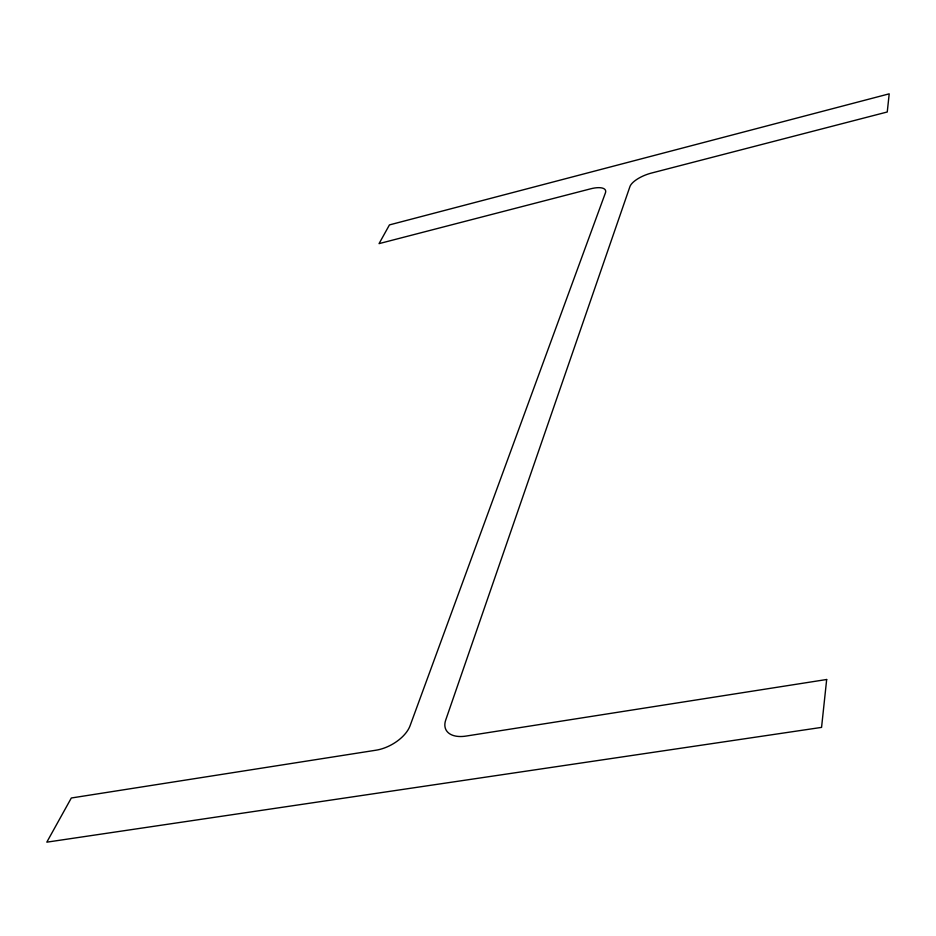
<?xml version="1.0" encoding="UTF-8"?>
<svg xmlns="http://www.w3.org/2000/svg" width="936" height="936" viewBox="0 0 936 936"><rect width="100%" height="100%" fill="white"/><g stroke="black" fill="none" stroke-linecap="round" stroke-linejoin="round"><path stroke-width="1.4" d="M826.675 679.501L821.562 727.389L46.8 842.166L71.323 797.998L376.015 750.204A29.823 16.45 -29 0 0 410.073 725.751L605.417 192.898A19.633 7.336 -21.8 0 0 590.569 188.838L379.057 243.629L389.446 224.909L889.2 93.834L887.258 111.981L651.304 173.101A19.913 7.5 -21.1 0 0 629.94 186.58L445.723 720.03A30.174 17.152 -27.4 0 0 465.999 736.082L826.675 679.501"/></g></svg>
